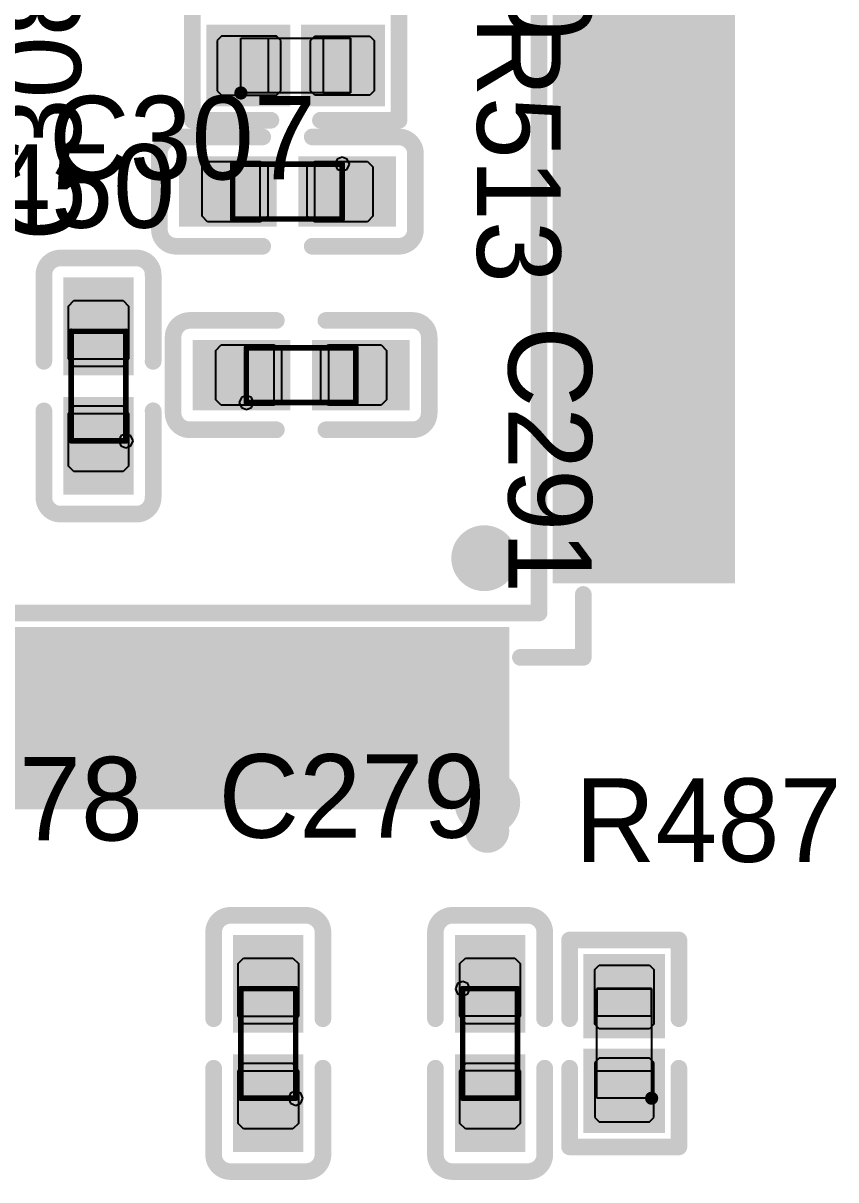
# Model space of a CAD drawing. Header units: millimetres. Extents: x 892 to 1144, y 1011 to 1123.
# Drawn here: x 985.86 to 993.28, y 1041.36 to 1051.91 of the extents above; entities that cross this region are included whole.
import ezdxf

# ---------------------------------------------------------------- set-up
doc = ezdxf.new("R2010")
doc.units = ezdxf.units.MM
for name, color, linetype in [('BottomLayer', 5, 'Continuous'), ('BottomOverlay', 54, 'Continuous'), ('BottomPaste', 16, 'Continuous'), ('BottomSolder', 6, 'Continuous'), ('Mechanical15', 56, 'Continuous'), ('Mechanical4', 56, 'Continuous'), ('Mechanical5', 56, 'Continuous'), ('Mechanical6', 56, 'Continuous'), ('TopLayer', 1, 'Continuous'), ('TopOverlay', 2, 'Continuous'), ('TopPaste', 8, 'Continuous'), ('TopSolder', 216, 'Continuous')]:
    doc.layers.add(name, color=color, linetype=linetype)

msp = doc.modelspace()

# ---------------------------------------------------------------- linework, layer by layer
at = {"layer": 'BottomLayer'}
for points in [[(992.26, 1051.9), (990.8, 1051.9), (992.26, 1051.7), (990.8, 1051.7)], [(992.26, 1051.5), (990.8, 1051.5), (992.26, 1051.3), (990.8, 1051.3)], [(992.26, 1051.1), (990.8, 1051.1), (992.26, 1050.9), (990.8, 1050.9)], [(992.26, 1050.7), (990.8, 1050.7), (992.26, 1050.5), (990.8, 1050.5)], [(992.26, 1050.3), (990.8, 1050.3), (992.26, 1050.1), (990.8, 1050.1)], [(992.26, 1049.9), (990.8, 1049.9), (992.26, 1049.7), (990.8, 1049.7)], [(992.26, 1049.5), (990.8, 1049.5), (992.26, 1049.3), (990.8, 1049.3)], [(992.26, 1049.1), (990.8, 1049.1), (992.26, 1048.9), (990.8, 1048.9)], [(992.26, 1048.7), (990.8, 1048.7), (992.26, 1048.5), (990.8, 1048.5)], [(992.26, 1048.3), (990.8, 1048.3), (992.26, 1048.1), (990.8, 1048.1)], [(992.26, 1047.9), (990.8, 1047.9), (992.26, 1047.7), (990.8, 1047.7)], [(992.26, 1047.5), (990.8, 1047.5), (992.26, 1047.3), (990.8, 1047.3)], [(992.26, 1047.1), (990.8, 1047.1), (992.26, 1046.9), (990.8, 1046.9)], [(986.2, 1046.3), (986, 1046.3), (986.2, 1044.84), (986, 1044.84)], [(986.6, 1046.3), (986.4, 1046.3), (986.6, 1044.84), (986.4, 1044.84)], [(987, 1046.3), (986.8, 1046.3), (987, 1044.84), (986.8, 1044.84)], [(987.4, 1046.3), (987.2, 1046.3), (987.4, 1044.84), (987.2, 1044.84)], [(987.8, 1046.3), (987.6, 1046.3), (987.8, 1044.84), (987.6, 1044.84)], [(988.2, 1046.3), (988, 1046.3), (988.2, 1044.84), (988, 1044.84)], [(988.6, 1046.3), (988.4, 1046.3), (988.6, 1044.84), (988.4, 1044.84)], [(989, 1046.3), (988.8, 1046.3), (989, 1044.84), (988.8, 1044.84)], [(989.4, 1046.3), (989.2, 1046.3), (989.4, 1044.84), (989.2, 1044.84)], [(989.8, 1046.3), (989.6, 1046.3), (989.8, 1044.84), (989.6, 1044.84)], [(990.2, 1046.3), (990, 1046.3), (990.2, 1044.84), (990, 1044.84)]]:
    msp.add_solid(points, dxfattribs=at)
at = {"layer": 'BottomOverlay', "const_width": 0.152}
for points in [[(990.571, 1046.529), (990.571, 1059.871)], [(990.976, 1046.124), (990.976, 1046.698)], [(977.229, 1046.529), (990.571, 1046.529)], [(990.402, 1046.124), (990.976, 1046.124)]]:
    msp.add_lwpolyline(points, dxfattribs=at)
at = {"layer": 'BottomOverlay'}
for points, const_width in [([(990.222, 1047.029, 1), (989.921, 1047.029, 1)], 0.3), ([(989.846, 1047.029, 1), (989.996, 1047.029, 1)], 0.15), ([(990.147, 1047.029, 1), (990.297, 1047.029, 1)], 0.15), ([(990.938, 1046.698, 1), (991.014, 1046.698, 1)], 0.0762), ([(990.533, 1046.529, 1), (990.61, 1046.529, 1)], 0.0762), ([(990.533, 1046.529, 1), (990.61, 1046.529, 1)], 0.0762), ([(990.364, 1046.124, 1), (990.441, 1046.124, 1)], 0.0762), ([(990.938, 1046.124, 1), (991.014, 1046.124, 1)], 0.0762), ([(990.938, 1046.124, 1), (991.014, 1046.124, 1)], 0.0762), ([(990.2, 1044.54, 1), (990, 1044.54, 1)], 0.2), ([(989.95, 1044.54, 1), (990.05, 1044.54, 1)], 0.1), ([(990.15, 1044.54, 1), (990.25, 1044.54, 1)], 0.1)]:
    msp.add_lwpolyline(points, format="xyb", close=True, dxfattribs=dict(at, const_width=const_width))
at = {"layer": 'BottomPaste'}
for points in [[(992.26, 1051.9), (990.8, 1051.9), (992.26, 1051.7), (990.8, 1051.7)], [(992.26, 1051.5), (990.8, 1051.5), (992.26, 1051.3), (990.8, 1051.3)], [(992.26, 1051.1), (990.8, 1051.1), (992.26, 1050.9), (990.8, 1050.9)], [(992.26, 1050.7), (990.8, 1050.7), (992.26, 1050.5), (990.8, 1050.5)], [(992.26, 1050.3), (990.8, 1050.3), (992.26, 1050.1), (990.8, 1050.1)], [(992.26, 1049.9), (990.8, 1049.9), (992.26, 1049.7), (990.8, 1049.7)], [(992.26, 1049.5), (990.8, 1049.5), (992.26, 1049.3), (990.8, 1049.3)], [(992.26, 1049.1), (990.8, 1049.1), (992.26, 1048.9), (990.8, 1048.9)], [(992.26, 1048.7), (990.8, 1048.7), (992.26, 1048.5), (990.8, 1048.5)], [(992.26, 1048.3), (990.8, 1048.3), (992.26, 1048.1), (990.8, 1048.1)], [(992.26, 1047.9), (990.8, 1047.9), (992.26, 1047.7), (990.8, 1047.7)], [(992.26, 1047.5), (990.8, 1047.5), (992.26, 1047.3), (990.8, 1047.3)], [(992.26, 1047.1), (990.8, 1047.1), (992.26, 1046.9), (990.8, 1046.9)], [(986.2, 1046.3), (986, 1046.3), (986.2, 1044.84), (986, 1044.84)], [(986.6, 1046.3), (986.4, 1046.3), (986.6, 1044.84), (986.4, 1044.84)], [(987, 1046.3), (986.8, 1046.3), (987, 1044.84), (986.8, 1044.84)], [(987.4, 1046.3), (987.2, 1046.3), (987.4, 1044.84), (987.2, 1044.84)], [(987.8, 1046.3), (987.6, 1046.3), (987.8, 1044.84), (987.6, 1044.84)], [(988.2, 1046.3), (988, 1046.3), (988.2, 1044.84), (988, 1044.84)], [(988.6, 1046.3), (988.4, 1046.3), (988.6, 1044.84), (988.4, 1044.84)], [(989, 1046.3), (988.8, 1046.3), (989, 1044.84), (988.8, 1044.84)], [(989.4, 1046.3), (989.2, 1046.3), (989.4, 1044.84), (989.2, 1044.84)], [(989.8, 1046.3), (989.6, 1046.3), (989.8, 1044.84), (989.6, 1044.84)], [(990.2, 1046.3), (990, 1046.3), (990.2, 1044.84), (990, 1044.84)]]:
    msp.add_solid(points, dxfattribs=at)
at = {"layer": 'BottomSolder'}
for points in [[(992.362, 1052.002), (990.698, 1052.002), (992.362, 1051.598), (990.698, 1051.598)], [(992.362, 1051.602), (990.698, 1051.602), (992.362, 1051.198), (990.698, 1051.198)], [(992.362, 1051.202), (990.698, 1051.202), (992.362, 1050.799), (990.698, 1050.799)], [(992.362, 1050.802), (990.698, 1050.802), (992.362, 1050.398), (990.698, 1050.398)], [(992.362, 1050.402), (990.698, 1050.402), (992.362, 1049.998), (990.698, 1049.998)], [(992.362, 1050.002), (990.698, 1050.002), (992.362, 1049.598), (990.698, 1049.598)], [(992.362, 1049.602), (990.698, 1049.602), (992.362, 1049.198), (990.698, 1049.198)], [(992.362, 1049.202), (990.698, 1049.202), (992.362, 1048.799), (990.698, 1048.799)], [(992.362, 1048.802), (990.698, 1048.802), (992.362, 1048.398), (990.698, 1048.398)], [(992.362, 1048.402), (990.698, 1048.402), (992.362, 1047.998), (990.698, 1047.998)], [(992.362, 1048.002), (990.698, 1048.002), (992.362, 1047.598), (990.698, 1047.598)], [(992.362, 1047.602), (990.698, 1047.602), (992.362, 1047.198), (990.698, 1047.198)], [(992.362, 1047.202), (990.698, 1047.202), (992.362, 1046.799), (990.698, 1046.799)], [(985.902, 1046.402), (985.498, 1046.402), (985.902, 1044.738), (985.498, 1044.738)], [(986.301, 1046.402), (985.898, 1046.402), (986.301, 1044.738), (985.898, 1044.738)], [(986.702, 1046.402), (986.298, 1046.402), (986.702, 1044.738), (986.298, 1044.738)], [(987.102, 1046.402), (986.698, 1046.402), (987.102, 1044.738), (986.698, 1044.738)], [(987.502, 1046.402), (987.098, 1046.402), (987.502, 1044.738), (987.098, 1044.738)], [(987.902, 1046.402), (987.498, 1046.402), (987.902, 1044.738), (987.498, 1044.738)], [(988.301, 1046.402), (987.898, 1046.402), (988.301, 1044.738), (987.898, 1044.738)], [(988.702, 1046.402), (988.298, 1046.402), (988.702, 1044.738), (988.298, 1044.738)], [(989.102, 1046.402), (988.698, 1046.402), (989.102, 1044.738), (988.698, 1044.738)], [(989.502, 1046.402), (989.098, 1046.402), (989.502, 1044.738), (989.098, 1044.738)], [(989.902, 1046.402), (989.498, 1046.402), (989.902, 1044.738), (989.498, 1044.738)], [(990.301, 1046.402), (989.898, 1046.402), (990.301, 1044.738), (989.898, 1044.738)]]:
    msp.add_solid(points, dxfattribs=at)
at = {"layer": 'Mechanical15'}
for p, q in [((988.729, 1050.671), (988.71, 1050.625)), ((988.775, 1050.69), (988.729, 1050.671)), ((988.821, 1050.671), (988.775, 1050.69)), ((988.84, 1050.625), (988.821, 1050.671)), ((988.025, 1050.625), (987.775, 1050.625)), ((987.775, 1050.625), (987.775, 1050.125)), ((988.025, 1050.125), (988.025, 1050.625)), ((988.525, 1050.625), (988.775, 1050.625)), ((988.525, 1050.125), (988.525, 1050.625)), ((988.71, 1050.625), (988.71, 1050.625)), ((988.71, 1050.625), (988.729, 1050.579)), ((988.729, 1050.579), (988.775, 1050.56)), ((988.775, 1050.625), (988.775, 1050.125)), ((988.775, 1050.56), (988.821, 1050.579)), ((988.821, 1050.579), (988.84, 1050.625)), ((988.84, 1050.625), (988.84, 1050.625)), ((987.775, 1050.125), (988.025, 1050.125)), ((988.775, 1050.125), (988.525, 1050.125)), ((986.8, 1049.1), (986.3, 1049.1)), ((986.3, 1049.1), (986.3, 1048.85)), ((986.8, 1048.85), (986.8, 1049.1)), ((987.9, 1048.45), (987.9, 1048.95)), ((987.9, 1048.95), (988.15, 1048.95)), ((988.15, 1048.95), (988.15, 1048.45)), ((988.9, 1048.95), (988.65, 1048.95)), ((988.65, 1048.95), (988.65, 1048.45)), ((988.9, 1048.45), (988.9, 1048.95)), ((986.3, 1048.85), (986.8, 1048.85)), ((987.854, 1048.496), (987.835, 1048.45)), ((987.9, 1048.515), (987.854, 1048.496)), ((987.946, 1048.496), (987.9, 1048.515)), ((987.965, 1048.45), (987.946, 1048.496)), ((986.3, 1048.1), (986.3, 1048.35)), ((986.3, 1048.35), (986.8, 1048.35)), ((986.8, 1048.35), (986.8, 1048.1)), ((987.835, 1048.45), (987.835, 1048.45)), ((987.835, 1048.45), (987.854, 1048.404)), ((987.854, 1048.404), (987.9, 1048.385)), ((988.15, 1048.45), (987.9, 1048.45)), ((987.9, 1048.385), (987.946, 1048.404)), ((987.946, 1048.404), (987.965, 1048.45)), ((987.965, 1048.45), (987.965, 1048.45)), ((988.65, 1048.45), (988.9, 1048.45)), ((986.754, 1048.146), (986.735, 1048.1)), ((986.8, 1048.165), (986.754, 1048.146)), ((986.8, 1048.165), (986.8, 1048.165)), ((986.846, 1048.146), (986.8, 1048.165)), ((986.865, 1048.1), (986.846, 1048.146)), ((986.8, 1048.1), (986.3, 1048.1)), ((986.735, 1048.1), (986.754, 1048.054)), ((986.754, 1048.054), (986.8, 1048.035)), ((986.8, 1048.035), (986.846, 1048.054)), ((986.8, 1048.035), (986.8, 1048.035)), ((986.846, 1048.054), (986.865, 1048.1)), ((988.35, 1043.1), (987.85, 1043.1)), ((987.85, 1043.1), (987.85, 1042.85)), ((988.35, 1042.85), (988.35, 1043.1)), ((989.829, 1043.146), (989.81, 1043.1)), ((989.81, 1043.1), (989.829, 1043.054)), ((989.875, 1043.165), (989.829, 1043.146)), ((989.921, 1043.146), (989.875, 1043.165)), ((989.875, 1043.165), (989.875, 1043.165)), ((989.875, 1042.85), (989.875, 1043.1)), ((989.875, 1043.1), (990.375, 1043.1)), ((989.94, 1043.1), (989.921, 1043.146)), ((989.921, 1043.054), (989.94, 1043.1)), ((990.375, 1043.1), (990.375, 1042.85)), ((989.829, 1043.054), (989.875, 1043.035)), ((989.875, 1043.035), (989.921, 1043.054)), ((989.875, 1043.035), (989.875, 1043.035)), ((987.85, 1042.85), (988.35, 1042.85)), ((990.375, 1042.85), (989.875, 1042.85)), ((987.85, 1042.1), (987.85, 1042.35)), ((987.85, 1042.35), (988.35, 1042.35)), ((988.35, 1042.35), (988.35, 1042.1)), ((989.875, 1042.35), (989.875, 1042.1)), ((990.375, 1042.35), (989.875, 1042.35)), ((990.375, 1042.1), (990.375, 1042.35)), ((988.304, 1042.146), (988.285, 1042.1)), ((988.35, 1042.165), (988.304, 1042.146)), ((988.396, 1042.146), (988.35, 1042.165)), ((988.415, 1042.1), (988.396, 1042.146)), ((988.35, 1042.1), (987.85, 1042.1)), ((988.285, 1042.1), (988.304, 1042.054)), ((988.304, 1042.054), (988.35, 1042.035)), ((988.35, 1042.035), (988.396, 1042.054)), ((988.396, 1042.054), (988.415, 1042.1)), ((989.875, 1042.1), (990.375, 1042.1))]:
    msp.add_line(p, q, dxfattribs=at)
at = {"layer": 'Mechanical15', "const_width": 0.0508}
for points in [[(987.775, 1050.625), (988.775, 1050.625)], [(987.775, 1050.125), (987.775, 1050.625)], [(988.775, 1050.125), (988.775, 1050.625)], [(987.775, 1050.125), (988.775, 1050.125)], [(986.3, 1049.1), (986.8, 1049.1)], [(986.3, 1048.1), (986.3, 1049.1)], [(986.8, 1048.1), (986.8, 1049.1)], [(987.9, 1048.95), (988.9, 1048.95)], [(987.9, 1048.45), (987.9, 1048.95)], [(988.9, 1048.45), (988.9, 1048.95)], [(987.9, 1048.45), (988.9, 1048.45)], [(986.3, 1048.1), (986.8, 1048.1)], [(987.85, 1043.1), (988.35, 1043.1)], [(987.85, 1042.1), (987.85, 1043.1)], [(988.35, 1042.1), (988.35, 1043.1)], [(989.875, 1042.1), (989.875, 1043.1)], [(989.875, 1043.1), (990.375, 1043.1)], [(990.375, 1042.1), (990.375, 1043.1)], [(987.85, 1042.1), (988.35, 1042.1)], [(989.875, 1042.1), (990.375, 1042.1)]]:
    msp.add_lwpolyline(points, dxfattribs=at)
at = {"layer": 'Mechanical15', "const_width": 0.0254}
for points in [[(987.762, 1050.625, 1), (987.788, 1050.625, 1)], [(987.762, 1050.625, 1), (987.788, 1050.625, 1)], [(988.762, 1050.625, 1), (988.788, 1050.625, 1)], [(988.762, 1050.625, 1), (988.788, 1050.625, 1)], [(987.762, 1050.125, 1), (987.788, 1050.125, 1)], [(987.762, 1050.125, 1), (987.788, 1050.125, 1)], [(988.762, 1050.125, 1), (988.788, 1050.125, 1)], [(988.762, 1050.125, 1), (988.788, 1050.125, 1)], [(986.287, 1049.1, 1), (986.313, 1049.1, 1)], [(986.287, 1049.1, 1), (986.313, 1049.1, 1)], [(986.787, 1049.1, 1), (986.813, 1049.1, 1)], [(986.787, 1049.1, 1), (986.813, 1049.1, 1)], [(987.887, 1048.95, 1), (987.913, 1048.95, 1)], [(987.887, 1048.95, 1), (987.913, 1048.95, 1)], [(988.887, 1048.95, 1), (988.913, 1048.95, 1)], [(988.887, 1048.95, 1), (988.913, 1048.95, 1)], [(987.887, 1048.45, 1), (987.913, 1048.45, 1)], [(987.887, 1048.45, 1), (987.913, 1048.45, 1)], [(988.887, 1048.45, 1), (988.913, 1048.45, 1)], [(988.887, 1048.45, 1), (988.913, 1048.45, 1)], [(986.287, 1048.1, 1), (986.313, 1048.1, 1)], [(986.287, 1048.1, 1), (986.313, 1048.1, 1)], [(986.787, 1048.1, 1), (986.813, 1048.1, 1)], [(986.787, 1048.1, 1), (986.813, 1048.1, 1)], [(987.837, 1043.1, 1), (987.863, 1043.1, 1)], [(987.837, 1043.1, 1), (987.863, 1043.1, 1)], [(988.337, 1043.1, 1), (988.363, 1043.1, 1)], [(988.337, 1043.1, 1), (988.363, 1043.1, 1)], [(989.862, 1043.1, 1), (989.888, 1043.1, 1)], [(989.862, 1043.1, 1), (989.888, 1043.1, 1)], [(990.362, 1043.1, 1), (990.388, 1043.1, 1)], [(990.362, 1043.1, 1), (990.388, 1043.1, 1)], [(987.837, 1042.1, 1), (987.863, 1042.1, 1)], [(987.837, 1042.1, 1), (987.863, 1042.1, 1)], [(988.337, 1042.1, 1), (988.363, 1042.1, 1)], [(988.337, 1042.1, 1), (988.363, 1042.1, 1)], [(989.862, 1042.1, 1), (989.888, 1042.1, 1)], [(989.862, 1042.1, 1), (989.888, 1042.1, 1)], [(990.362, 1042.1, 1), (990.388, 1042.1, 1)], [(990.362, 1042.1, 1), (990.388, 1042.1, 1)]]:
    msp.add_lwpolyline(points, format="xyb", close=True, dxfattribs=at)
at = {"layer": 'Mechanical4'}
for p, q in [((987.85, 1051.275), (987.85, 1051.775)), ((987.85, 1051.775), (988.85, 1051.775)), ((988.85, 1051.775), (988.85, 1051.275)), ((988.85, 1051.275), (987.85, 1051.275)), ((991.1, 1042.1), (991.1, 1043.1)), ((991.1, 1043.1), (991.6, 1043.1)), ((991.6, 1043.1), (991.6, 1042.1)), ((991.6, 1042.1), (991.1, 1042.1))]:
    msp.add_line(p, q, dxfattribs=at)
at = {"layer": 'Mechanical5'}
for p, q in [((987.85, 1051.275), (987.85, 1051.775)), ((987.85, 1051.775), (988.1, 1051.775)), ((988.1, 1051.775), (988.1, 1051.275)), ((988.851, 1051.775), (988.601, 1051.775)), ((988.601, 1051.775), (988.601, 1051.275)), ((988.851, 1051.275), (988.851, 1051.775)), ((988.1, 1051.275), (987.85, 1051.275)), ((988.601, 1051.275), (988.851, 1051.275)), ((991.6, 1043.101), (991.1, 1043.101)), ((991.1, 1043.101), (991.1, 1042.851)), ((991.6, 1042.851), (991.6, 1043.101)), ((991.1, 1042.851), (991.6, 1042.851)), ((991.1, 1042.1), (991.1, 1042.35)), ((991.1, 1042.35), (991.6, 1042.35)), ((991.6, 1042.35), (991.6, 1042.1)), ((991.6, 1042.1), (991.1, 1042.1))]:
    msp.add_line(p, q, dxfattribs=at)
at = {"layer": 'Mechanical6'}
for points, const_width in [([(987.88, 1051.275, 1), (987.82, 1051.275, 1)], 0.06), ([(987.805, 1051.275, 1), (987.835, 1051.275, 1)], 0.03), ([(987.865, 1051.275, 1), (987.895, 1051.275, 1)], 0.03), ([(990.25, 1044.8, 1), (989.95, 1044.8, 1)], 0.3), ([(989.875, 1044.8, 1), (990.025, 1044.8, 1)], 0.15), ([(990.175, 1044.8, 1), (990.325, 1044.8, 1)], 0.15), ([(991.63, 1042.1, 1), (991.57, 1042.1, 1)], 0.06), ([(991.555, 1042.1, 1), (991.585, 1042.1, 1)], 0.03), ([(991.615, 1042.1, 1), (991.645, 1042.1, 1)], 0.03)]:
    msp.add_lwpolyline(points, format="xyb", close=True, dxfattribs=dict(at, const_width=const_width))
at = {"layer": 'TopLayer'}
for points in [[(987.634, 1051.255), (988.2, 1051.255), (987.634, 1051.795), (988.2, 1051.795)], [(988.5, 1051.255), (989.066, 1051.255), (988.5, 1051.795), (989.066, 1051.795)], [(988.125, 1050.645), (987.335, 1050.645), (988.125, 1050.105), (987.335, 1050.105)], [(989.215, 1050.645), (988.425, 1050.645), (989.215, 1050.105), (988.425, 1050.105)], [(986.82, 1048.75), (986.82, 1049.54), (986.28, 1048.75), (986.28, 1049.54)], [(987.46, 1048.43), (988.25, 1048.43), (987.46, 1048.97), (988.25, 1048.97)], [(988.55, 1048.43), (989.34, 1048.43), (988.55, 1048.97), (989.34, 1048.97)], [(986.82, 1047.66), (986.82, 1048.45), (986.28, 1047.66), (986.28, 1048.45)], [(988.37, 1042.75), (988.37, 1043.54), (987.83, 1042.75), (987.83, 1043.54)], [(989.855, 1043.54), (989.855, 1042.75), (990.395, 1043.54), (990.395, 1042.75)], [(991.62, 1042.75), (991.62, 1043.316), (991.08, 1042.75), (991.08, 1043.316)], [(988.37, 1041.66), (988.37, 1042.45), (987.83, 1041.66), (987.83, 1042.45)], [(989.855, 1042.45), (989.855, 1041.66), (990.395, 1042.45), (990.395, 1041.66)], [(991.62, 1041.884), (991.62, 1042.45), (991.08, 1041.884), (991.08, 1042.45)]]:
    msp.add_solid(points, dxfattribs=at)
at = {"layer": 'TopOverlay', "const_width": 0.152}
for points in [[(987.406, 1051.026), (987.406, 1052.024)], [(989.294, 1051.026), (989.294, 1052.024)], [(987.406, 1051.026), (988.124, 1051.026)], [(988.576, 1051.026), (989.294, 1051.026)], [(987.259, 1050.874), (988.049, 1050.874)], [(988.501, 1050.874), (989.291, 1050.874)], [(987.106, 1050.029), (987.106, 1050.721)], [(989.444, 1050.029), (989.444, 1050.721)], [(987.259, 1049.876), (988.049, 1049.876)], [(988.501, 1049.876), (989.291, 1049.876)], [(986.204, 1049.769), (986.896, 1049.769)], [(986.051, 1048.826), (986.051, 1049.616)], [(987.049, 1048.826), (987.049, 1049.616)], [(987.384, 1049.199), (988.174, 1049.199)], [(988.626, 1049.199), (989.416, 1049.199)], [(987.231, 1048.354), (987.231, 1049.046)], [(989.569, 1048.354), (989.569, 1049.046)], [(986.051, 1047.584), (986.051, 1048.374)], [(987.049, 1047.584), (987.049, 1048.374)], [(987.384, 1048.201), (988.174, 1048.201)], [(988.626, 1048.201), (989.416, 1048.201)], [(986.204, 1047.431), (986.896, 1047.431)], [(987.754, 1043.769), (988.446, 1043.769)], [(989.779, 1043.769), (990.471, 1043.769)], [(987.601, 1042.826), (987.601, 1043.616)], [(988.599, 1042.826), (988.599, 1043.616)], [(989.626, 1042.826), (989.626, 1043.616)], [(990.624, 1042.826), (990.624, 1043.616)], [(990.851, 1043.544), (991.849, 1043.544)], [(990.851, 1042.826), (990.851, 1043.544)], [(991.849, 1042.826), (991.849, 1043.544)], [(987.601, 1041.584), (987.601, 1042.374)], [(988.599, 1041.584), (988.599, 1042.374)], [(989.626, 1041.584), (989.626, 1042.374)], [(990.624, 1041.584), (990.624, 1042.374)], [(990.851, 1041.656), (990.851, 1042.374)], [(991.849, 1041.656), (991.849, 1042.374)], [(990.851, 1041.656), (991.849, 1041.656)], [(987.754, 1041.431), (988.446, 1041.431)], [(989.779, 1041.431), (990.471, 1041.431)]]:
    msp.add_lwpolyline(points, dxfattribs=at)
at = {"layer": 'TopOverlay', "const_width": 0.0762}
for points in [[(987.368, 1051.026, 1), (987.444, 1051.026, 1)], [(987.368, 1051.026, 1), (987.444, 1051.026, 1)], [(988.086, 1051.026, 1), (988.162, 1051.026, 1)], [(988.538, 1051.026, 1), (988.614, 1051.026, 1)], [(989.256, 1051.026, 1), (989.332, 1051.026, 1)], [(989.256, 1051.026, 1), (989.332, 1051.026, 1)], [(987.221, 1050.874, 1), (987.297, 1050.874, 1)], [(987.221, 1050.874, 1), (987.297, 1050.874, 1)], [(988.011, 1050.874, 1), (988.087, 1050.874, 1)], [(988.463, 1050.874, 1), (988.539, 1050.874, 1)], [(989.253, 1050.874, 1), (989.329, 1050.874, 1)], [(989.253, 1050.874, 1), (989.329, 1050.874, 1)], [(987.068, 1050.721, 1), (987.144, 1050.721, 1)], [(987.068, 1050.721, 1), (987.144, 1050.721, 1)], [(989.406, 1050.721, 1), (989.482, 1050.721, 1)], [(989.406, 1050.721, 1), (989.482, 1050.721, 1)], [(987.068, 1050.029, 1), (987.144, 1050.029, 1)], [(987.068, 1050.029, 1), (987.144, 1050.029, 1)], [(989.406, 1050.029, 1), (989.482, 1050.029, 1)], [(989.406, 1050.029, 1), (989.482, 1050.029, 1)], [(987.221, 1049.876, 1), (987.297, 1049.876, 1)], [(987.221, 1049.876, 1), (987.297, 1049.876, 1)], [(988.011, 1049.876, 1), (988.087, 1049.876, 1)], [(988.463, 1049.876, 1), (988.539, 1049.876, 1)], [(989.253, 1049.876, 1), (989.329, 1049.876, 1)], [(989.253, 1049.876, 1), (989.329, 1049.876, 1)], [(986.166, 1049.769, 1), (986.242, 1049.769, 1)], [(986.166, 1049.769, 1), (986.242, 1049.769, 1)], [(986.858, 1049.769, 1), (986.934, 1049.769, 1)], [(986.858, 1049.769, 1), (986.934, 1049.769, 1)], [(986.013, 1049.616, 1), (986.089, 1049.616, 1)], [(986.013, 1049.616, 1), (986.089, 1049.616, 1)], [(987.01, 1049.616, 1), (987.087, 1049.616, 1)], [(987.01, 1049.616, 1), (987.087, 1049.616, 1)], [(987.346, 1049.199, 1), (987.422, 1049.199, 1)], [(987.346, 1049.199, 1), (987.422, 1049.199, 1)], [(988.136, 1049.199, 1), (988.212, 1049.199, 1)], [(988.588, 1049.199, 1), (988.664, 1049.199, 1)], [(989.378, 1049.199, 1), (989.454, 1049.199, 1)], [(989.378, 1049.199, 1), (989.454, 1049.199, 1)], [(987.193, 1049.046, 1), (987.269, 1049.046, 1)], [(987.193, 1049.046, 1), (987.269, 1049.046, 1)], [(989.531, 1049.046, 1), (989.607, 1049.046, 1)], [(989.531, 1049.046, 1), (989.607, 1049.046, 1)], [(986.013, 1048.826, 1), (986.089, 1048.826, 1)], [(987.01, 1048.826, 1), (987.087, 1048.826, 1)], [(986.013, 1048.374, 1), (986.089, 1048.374, 1)], [(987.01, 1048.374, 1), (987.087, 1048.374, 1)], [(987.193, 1048.354, 1), (987.269, 1048.354, 1)], [(987.193, 1048.354, 1), (987.269, 1048.354, 1)], [(989.531, 1048.354, 1), (989.607, 1048.354, 1)], [(989.531, 1048.354, 1), (989.607, 1048.354, 1)], [(987.346, 1048.201, 1), (987.422, 1048.201, 1)], [(987.346, 1048.201, 1), (987.422, 1048.201, 1)], [(988.136, 1048.201, 1), (988.212, 1048.201, 1)], [(988.588, 1048.201, 1), (988.664, 1048.201, 1)], [(989.378, 1048.201, 1), (989.454, 1048.201, 1)], [(989.378, 1048.201, 1), (989.454, 1048.201, 1)], [(986.013, 1047.584, 1), (986.089, 1047.584, 1)], [(986.013, 1047.584, 1), (986.089, 1047.584, 1)], [(987.01, 1047.584, 1), (987.087, 1047.584, 1)], [(987.01, 1047.584, 1), (987.087, 1047.584, 1)], [(986.166, 1047.431, 1), (986.242, 1047.431, 1)], [(986.166, 1047.431, 1), (986.242, 1047.431, 1)], [(986.858, 1047.431, 1), (986.934, 1047.431, 1)], [(986.858, 1047.431, 1), (986.934, 1047.431, 1)], [(987.716, 1043.769, 1), (987.792, 1043.769, 1)], [(987.716, 1043.769, 1), (987.792, 1043.769, 1)], [(988.408, 1043.769, 1), (988.484, 1043.769, 1)], [(988.408, 1043.769, 1), (988.484, 1043.769, 1)], [(989.741, 1043.769, 1), (989.817, 1043.769, 1)], [(989.741, 1043.769, 1), (989.817, 1043.769, 1)], [(990.433, 1043.769, 1), (990.509, 1043.769, 1)], [(990.433, 1043.769, 1), (990.509, 1043.769, 1)], [(987.563, 1043.616, 1), (987.639, 1043.616, 1)], [(987.563, 1043.616, 1), (987.639, 1043.616, 1)], [(988.56, 1043.616, 1), (988.637, 1043.616, 1)], [(988.56, 1043.616, 1), (988.637, 1043.616, 1)], [(989.588, 1043.616, 1), (989.664, 1043.616, 1)], [(989.588, 1043.616, 1), (989.664, 1043.616, 1)], [(990.585, 1043.616, 1), (990.662, 1043.616, 1)], [(990.585, 1043.616, 1), (990.662, 1043.616, 1)], [(990.813, 1043.544, 1), (990.889, 1043.544, 1)], [(990.813, 1043.544, 1), (990.889, 1043.544, 1)], [(991.811, 1043.544, 1), (991.887, 1043.544, 1)], [(991.811, 1043.544, 1), (991.887, 1043.544, 1)], [(987.563, 1042.826, 1), (987.639, 1042.826, 1)], [(988.56, 1042.826, 1), (988.637, 1042.826, 1)], [(989.588, 1042.826, 1), (989.664, 1042.826, 1)], [(990.585, 1042.826, 1), (990.662, 1042.826, 1)], [(990.813, 1042.826, 1), (990.889, 1042.826, 1)], [(991.811, 1042.826, 1), (991.887, 1042.826, 1)], [(987.563, 1042.374, 1), (987.639, 1042.374, 1)], [(988.56, 1042.374, 1), (988.637, 1042.374, 1)], [(989.588, 1042.374, 1), (989.664, 1042.374, 1)], [(990.585, 1042.374, 1), (990.662, 1042.374, 1)], [(990.813, 1042.374, 1), (990.889, 1042.374, 1)], [(991.811, 1042.374, 1), (991.887, 1042.374, 1)], [(990.813, 1041.656, 1), (990.889, 1041.656, 1)], [(990.813, 1041.656, 1), (990.889, 1041.656, 1)], [(991.811, 1041.656, 1), (991.887, 1041.656, 1)], [(991.811, 1041.656, 1), (991.887, 1041.656, 1)], [(987.563, 1041.584, 1), (987.639, 1041.584, 1)], [(987.563, 1041.584, 1), (987.639, 1041.584, 1)], [(988.56, 1041.584, 1), (988.637, 1041.584, 1)], [(988.56, 1041.584, 1), (988.637, 1041.584, 1)], [(989.588, 1041.584, 1), (989.664, 1041.584, 1)], [(989.588, 1041.584, 1), (989.664, 1041.584, 1)], [(990.585, 1041.584, 1), (990.662, 1041.584, 1)], [(990.585, 1041.584, 1), (990.662, 1041.584, 1)], [(987.716, 1041.431, 1), (987.792, 1041.431, 1)], [(987.716, 1041.431, 1), (987.792, 1041.431, 1)], [(988.408, 1041.431, 1), (988.484, 1041.431, 1)], [(988.408, 1041.431, 1), (988.484, 1041.431, 1)], [(989.741, 1041.431, 1), (989.817, 1041.431, 1)], [(989.741, 1041.431, 1), (989.817, 1041.431, 1)], [(990.433, 1041.431, 1), (990.509, 1041.431, 1)], [(990.433, 1041.431, 1), (990.509, 1041.431, 1)]]:
    msp.add_lwpolyline(points, format="xyb", close=True, dxfattribs=at)
at = {"layer": 'TopOverlay', "const_width": 0.152}
for points in [[(987.106, 1050.721, -0.414214), (987.259, 1050.874)], [(989.291, 1050.874, -0.414214), (989.444, 1050.721)], [(987.259, 1049.876, -0.414214), (987.106, 1050.029)], [(989.444, 1050.029, -0.414214), (989.291, 1049.876)], [(986.051, 1049.616, -0.414214), (986.204, 1049.769)], [(986.896, 1049.769, -0.414214), (987.049, 1049.616)], [(987.231, 1049.046, -0.414214), (987.384, 1049.199)], [(989.416, 1049.199, -0.414214), (989.569, 1049.046)], [(987.384, 1048.201, -0.414214), (987.231, 1048.354)], [(989.569, 1048.354, -0.414214), (989.416, 1048.201)], [(986.204, 1047.431, -0.414214), (986.051, 1047.584)], [(987.049, 1047.584, -0.414214), (986.896, 1047.431)], [(987.601, 1043.616, -0.414214), (987.754, 1043.769)], [(988.446, 1043.769, -0.414214), (988.599, 1043.616)], [(989.626, 1043.616, -0.414214), (989.779, 1043.769)], [(990.471, 1043.769, -0.414214), (990.624, 1043.616)], [(987.754, 1041.431, -0.414214), (987.601, 1041.584)], [(988.599, 1041.584, -0.414214), (988.446, 1041.431)], [(989.779, 1041.431, -0.414214), (989.626, 1041.584)], [(990.624, 1041.584, -0.414214), (990.471, 1041.431)]]:
    msp.add_lwpolyline(points, format="xyb", dxfattribs=at)
at = {"layer": 'TopPaste'}
for p, q in [((987.674, 1051.795), (987.634, 1051.755)), ((987.634, 1051.755), (987.634, 1051.295)), ((988.175, 1051.795), (987.674, 1051.795)), ((988.215, 1051.755), (988.175, 1051.795)), ((988.215, 1051.295), (988.215, 1051.755)), ((988.485, 1051.755), (988.525, 1051.795)), ((988.485, 1051.295), (988.485, 1051.755)), ((988.525, 1051.795), (989.026, 1051.795)), ((989.026, 1051.795), (989.066, 1051.755)), ((989.066, 1051.755), (989.066, 1051.295)), ((987.634, 1051.295), (987.674, 1051.255)), ((987.674, 1051.255), (988.175, 1051.255)), ((988.175, 1051.255), (988.215, 1051.295)), ((988.525, 1051.255), (988.485, 1051.295)), ((989.026, 1051.255), (988.525, 1051.255)), ((989.066, 1051.295), (989.026, 1051.255)), ((987.495, 1050.6), (987.545, 1050.65)), ((987.495, 1050.15), (987.495, 1050.6)), ((987.545, 1050.65), (988.025, 1050.65)), ((988.025, 1050.65), (988.095, 1050.6)), ((988.095, 1050.6), (988.095, 1050.15)), ((988.455, 1050.6), (988.525, 1050.65)), ((988.455, 1050.15), (988.455, 1050.6)), ((988.525, 1050.65), (989.005, 1050.65)), ((989.005, 1050.65), (989.055, 1050.6)), ((989.055, 1050.6), (989.055, 1050.15)), ((987.545, 1050.1), (987.495, 1050.15)), ((988.095, 1050.15), (988.025, 1050.1)), ((988.525, 1050.1), (988.455, 1050.15)), ((989.055, 1050.15), (989.005, 1050.1)), ((988.025, 1050.1), (987.545, 1050.1)), ((989.005, 1050.1), (988.525, 1050.1)), ((986.275, 1049.33), (986.325, 1049.38)), ((986.275, 1048.85), (986.275, 1049.33)), ((986.325, 1049.38), (986.775, 1049.38)), ((986.775, 1049.38), (986.825, 1049.33)), ((986.825, 1049.33), (986.825, 1048.85)), ((987.62, 1048.925), (987.67, 1048.975)), ((987.62, 1048.475), (987.62, 1048.925)), ((987.67, 1048.975), (988.15, 1048.975)), ((988.15, 1048.975), (988.22, 1048.925)), ((988.22, 1048.925), (988.22, 1048.475)), ((988.58, 1048.925), (988.65, 1048.975)), ((988.58, 1048.475), (988.58, 1048.925)), ((988.65, 1048.975), (989.13, 1048.975)), ((989.13, 1048.975), (989.18, 1048.925)), ((989.18, 1048.925), (989.18, 1048.475)), ((986.325, 1048.78), (986.275, 1048.85)), ((986.775, 1048.78), (986.325, 1048.78)), ((986.825, 1048.85), (986.775, 1048.78)), ((987.67, 1048.425), (987.62, 1048.475)), ((988.22, 1048.475), (988.15, 1048.425)), ((988.65, 1048.425), (988.58, 1048.475)), ((989.18, 1048.475), (989.13, 1048.425)), ((986.275, 1048.35), (986.325, 1048.42)), ((986.275, 1047.87), (986.275, 1048.35)), ((986.325, 1048.42), (986.775, 1048.42)), ((986.775, 1048.42), (986.825, 1048.35)), ((986.825, 1048.35), (986.825, 1047.87)), ((988.15, 1048.425), (987.67, 1048.425)), ((989.13, 1048.425), (988.65, 1048.425)), ((986.325, 1047.82), (986.275, 1047.87)), ((986.825, 1047.87), (986.775, 1047.82)), ((986.775, 1047.82), (986.325, 1047.82)), ((987.825, 1043.33), (987.875, 1043.38)), ((987.825, 1042.85), (987.825, 1043.33)), ((987.875, 1043.38), (988.325, 1043.38)), ((988.325, 1043.38), (988.375, 1043.33)), ((988.375, 1043.33), (988.375, 1042.85)), ((989.85, 1043.33), (989.9, 1043.38)), ((989.85, 1042.85), (989.85, 1043.33)), ((989.9, 1043.38), (990.35, 1043.38)), ((990.35, 1043.38), (990.4, 1043.33)), ((990.4, 1043.33), (990.4, 1042.85)), ((991.08, 1043.276), (991.12, 1043.316)), ((991.12, 1043.316), (991.58, 1043.316)), ((991.58, 1043.316), (991.62, 1043.276)), ((991.08, 1042.775), (991.08, 1043.276)), ((991.62, 1043.276), (991.62, 1042.775)), ((987.875, 1042.78), (987.825, 1042.85)), ((988.325, 1042.78), (987.875, 1042.78)), ((988.375, 1042.85), (988.325, 1042.78)), ((989.9, 1042.78), (989.85, 1042.85)), ((990.35, 1042.78), (989.9, 1042.78)), ((990.4, 1042.85), (990.35, 1042.78)), ((991.12, 1042.735), (991.08, 1042.775)), ((991.62, 1042.775), (991.58, 1042.735)), ((991.58, 1042.735), (991.12, 1042.735)), ((991.12, 1042.465), (991.08, 1042.425)), ((991.58, 1042.465), (991.12, 1042.465)), ((991.62, 1042.425), (991.58, 1042.465)), ((987.825, 1042.35), (987.875, 1042.42)), ((987.825, 1041.87), (987.825, 1042.35)), ((987.875, 1042.42), (988.325, 1042.42)), ((988.325, 1042.42), (988.375, 1042.35)), ((988.375, 1042.35), (988.375, 1041.87)), ((989.85, 1042.35), (989.9, 1042.42)), ((989.85, 1041.87), (989.85, 1042.35)), ((989.9, 1042.42), (990.35, 1042.42)), ((990.35, 1042.42), (990.4, 1042.35)), ((990.4, 1042.35), (990.4, 1041.87)), ((991.08, 1042.425), (991.08, 1041.924)), ((991.62, 1041.924), (991.62, 1042.425)), ((991.08, 1041.924), (991.12, 1041.884)), ((991.58, 1041.884), (991.62, 1041.924)), ((987.875, 1041.82), (987.825, 1041.87)), ((988.325, 1041.82), (987.875, 1041.82)), ((988.375, 1041.87), (988.325, 1041.82)), ((989.9, 1041.82), (989.85, 1041.87)), ((990.35, 1041.82), (989.9, 1041.82)), ((990.4, 1041.87), (990.35, 1041.82)), ((991.12, 1041.884), (991.58, 1041.884))]:
    msp.add_line(p, q, dxfattribs=at)
for points in [[(987.634, 1051.255), (988.2, 1051.255), (987.634, 1051.795), (988.2, 1051.795)], [(988.5, 1051.255), (989.066, 1051.255), (988.5, 1051.795), (989.066, 1051.795)], [(988.125, 1050.645), (987.335, 1050.645), (988.125, 1050.105), (987.335, 1050.105)], [(989.215, 1050.645), (988.425, 1050.645), (989.215, 1050.105), (988.425, 1050.105)], [(986.82, 1048.75), (986.82, 1049.54), (986.28, 1048.75), (986.28, 1049.54)], [(987.46, 1048.43), (988.25, 1048.43), (987.46, 1048.97), (988.25, 1048.97)], [(988.55, 1048.43), (989.34, 1048.43), (988.55, 1048.97), (989.34, 1048.97)], [(986.82, 1047.66), (986.82, 1048.45), (986.28, 1047.66), (986.28, 1048.45)], [(988.37, 1042.75), (988.37, 1043.54), (987.83, 1042.75), (987.83, 1043.54)], [(989.855, 1043.54), (989.855, 1042.75), (990.395, 1043.54), (990.395, 1042.75)], [(991.62, 1042.75), (991.62, 1043.316), (991.08, 1042.75), (991.08, 1043.316)], [(988.37, 1041.66), (988.37, 1042.45), (987.83, 1041.66), (987.83, 1042.45)], [(989.855, 1042.45), (989.855, 1041.66), (990.395, 1042.45), (990.395, 1041.66)], [(991.62, 1041.884), (991.62, 1042.45), (991.08, 1041.884), (991.08, 1042.45)]]:
    msp.add_solid(points, dxfattribs=at)
at = {"layer": 'TopSolder'}
for points in [[(987.533, 1051.153), (988.302, 1051.153), (987.533, 1051.897), (988.302, 1051.897)], [(988.398, 1051.153), (989.167, 1051.153), (988.398, 1051.897), (989.167, 1051.897)], [(988.176, 1050.696), (987.284, 1050.696), (988.176, 1050.054), (987.284, 1050.054)], [(989.266, 1050.696), (988.374, 1050.696), (989.266, 1050.054), (988.374, 1050.054)], [(986.871, 1048.699), (986.871, 1049.591), (986.229, 1048.699), (986.229, 1049.591)], [(987.409, 1048.379), (988.301, 1048.379), (987.409, 1049.021), (988.301, 1049.021)], [(988.499, 1048.379), (989.391, 1048.379), (988.499, 1049.021), (989.391, 1049.021)], [(986.871, 1047.609), (986.871, 1048.501), (986.229, 1047.609), (986.229, 1048.501)], [(988.421, 1042.699), (988.421, 1043.591), (987.779, 1042.699), (987.779, 1043.591)], [(989.804, 1043.591), (989.804, 1042.699), (990.446, 1043.591), (990.446, 1042.699)], [(991.722, 1042.648), (991.722, 1043.417), (990.978, 1042.648), (990.978, 1043.417)], [(991.722, 1041.783), (991.722, 1042.552), (990.978, 1041.783), (990.978, 1042.552)], [(988.421, 1041.609), (988.421, 1042.501), (987.779, 1041.609), (987.779, 1042.501)], [(989.804, 1042.501), (989.804, 1041.609), (990.446, 1042.501), (990.446, 1041.609)]]:
    msp.add_solid(points, dxfattribs=at)

# ---------------------------------------------------------------- texts
at = {"layer": 'TopOverlay'}
for s, rotation, p in [('C290', 270, (990.292, 1054.195)), ('C308', 90, (986.389, 1049.923)), ('R513', 270, (990.007, 1051.977)), ('C291', 270, (990.292, 1049.145))]:
    msp.add_text(s, height=0.762, rotation=rotation, dxfattribs=at).set_placement(p)
for s, p in [('C307', (986.098, 1050.486)), ('R450', (984.814, 1050.045)), ('C278', (984.52, 1044.453)), ('C279', (987.645, 1044.478)), ('R487', (990.898, 1044.257))]:
    msp.add_text(s, height=0.762, dxfattribs=at).set_placement(p)

doc.saveas('drawing.dxf')
